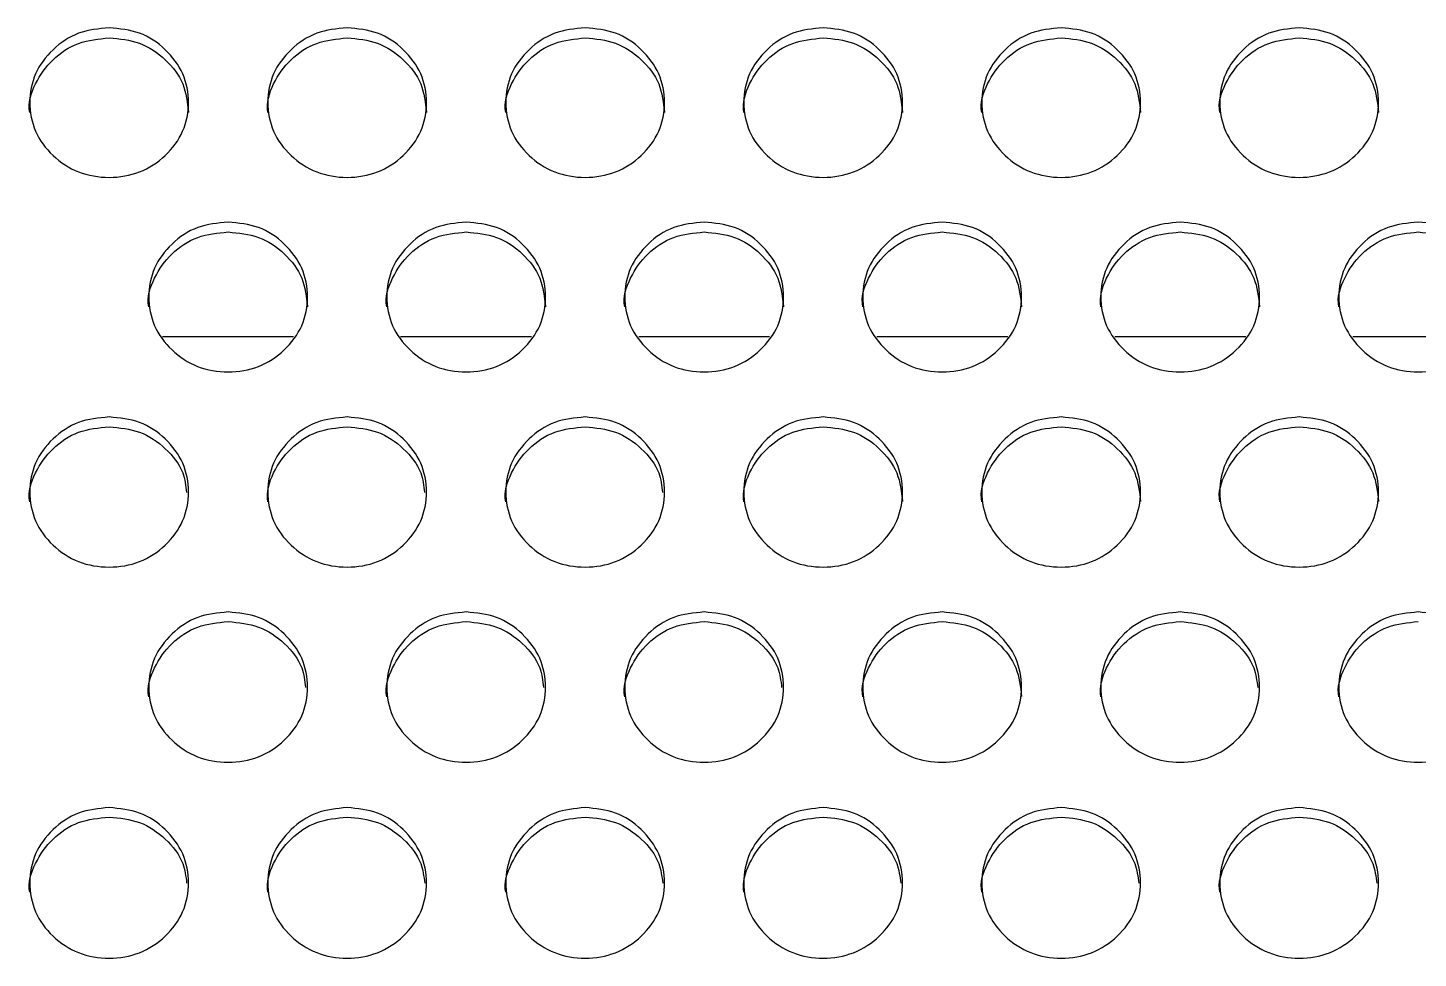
# Model space of a CAD drawing. Header units: millimetres. Extents: x 0.6 to 29.2, y 0.5 to 20.5.
# Drawn here: x 22.9473 to 23.4147, y 11.7377 to 12.0504 of the extents above; entities that cross this region are included whole.
import ezdxf

# ---------------------------------------------------------------- set-up
doc = ezdxf.new("R2010")
doc.units = ezdxf.units.MM

msp = doc.modelspace()

# ---------------------------------------------------------------- linework, layer by layer
for p, q in [((23.0367, 11.94654), (22.99267, 11.94654)), ((23.1167, 11.94654), (23.07267, 11.94654)), ((23.1967, 11.94654), (23.15267, 11.94654)), ((23.2767, 11.94654), (23.23267, 11.94654)), ((23.3567, 11.94654), (23.31267, 11.94654)), ((23.4367, 11.94654), (23.39267, 11.94654))]:
    msp.add_line(p, q)
for points, knots in [([(22.97468, 12.05041), (22.97819, 12.05008), (22.98521, 12.04941), (22.99397, 12.04343), (23.00011, 12.03523), (23.00197, 12.02529), (23.00011, 12.01538), (22.99398, 12.00711), (22.98522, 12.00133), (22.97468, 11.99957), (22.96415, 12.00133), (22.95538, 12.00711), (22.94926, 12.01537), (22.9474, 12.0253), (22.94926, 12.03523), (22.95538, 12.04343), (22.96415, 12.04939), (22.97117, 12.05007), (22.97468, 12.05041)], [0, 0, 0, 0, 0.062436, 0.124973, 0.18753, 0.24998, 0.312539, 0.374984, 0.437549, 0.499993, 0.562544, 0.624997, 0.687552, 0.750004, 0.812562, 0.87501, 0.937471, 1, 1, 1, 1]), ([(23.05468, 12.05041), (23.05819, 12.05008), (23.06521, 12.04941), (23.07397, 12.04343), (23.08011, 12.03523), (23.08197, 12.02529), (23.08011, 12.01538), (23.07398, 12.00711), (23.06522, 12.00133), (23.05468, 11.99957), (23.04415, 12.00133), (23.03538, 12.00711), (23.02926, 12.01537), (23.0274, 12.0253), (23.02926, 12.03523), (23.03539, 12.04343), (23.04415, 12.04939), (23.05117, 12.05007), (23.05468, 12.05041)], [0, 0, 0, 0, 0.062438, 0.124974, 0.18753, 0.249981, 0.312541, 0.374985, 0.437549, 0.499994, 0.562545, 0.624998, 0.687554, 0.750005, 0.812564, 0.875012, 0.937473, 1, 1, 1, 1]), ([(23.13468, 12.05041), (23.13819, 12.05008), (23.14521, 12.04941), (23.15397, 12.04343), (23.16011, 12.03523), (23.16197, 12.02529), (23.16011, 12.01538), (23.15398, 12.00711), (23.14522, 12.00133), (23.13468, 11.99957), (23.12415, 12.00133), (23.11538, 12.00711), (23.10926, 12.01537), (23.1074, 12.0253), (23.10926, 12.03523), (23.11538, 12.04343), (23.12415, 12.04939), (23.13117, 12.05007), (23.13468, 12.05041)], [0, 0, 0, 0, 0.0624359, 0.124973, 0.1875298, 0.2499801, 0.3125396, 0.3749845, 0.4375489, 0.4999908, 0.5625441, 0.6249972, 0.6875516, 0.7500035, 0.8125623, 0.8750097, 0.9374707, 1, 1, 1, 1]), ([(23.21468, 12.05041), (23.21819, 12.05008), (23.22521, 12.04941), (23.23397, 12.04343), (23.24011, 12.03523), (23.24197, 12.02529), (23.24011, 12.01538), (23.23398, 12.00711), (23.22522, 12.00133), (23.21468, 11.99957), (23.20415, 12.00133), (23.19538, 12.00711), (23.18926, 12.01537), (23.1874, 12.0253), (23.18926, 12.03523), (23.19539, 12.04343), (23.20415, 12.04939), (23.21117, 12.05007), (23.21468, 12.05041)], [0, 0, 0, 0, 0.062436, 0.1249712, 0.1875281, 0.249979, 0.3125389, 0.3749827, 0.4375472, 0.4999915, 0.5625426, 0.6249958, 0.6875516, 0.7500031, 0.812562, 0.8750095, 0.9374706, 1, 1, 1, 1]), ([(23.29468, 12.05041), (23.29819, 12.05008), (23.30521, 12.04941), (23.31397, 12.04343), (23.32011, 12.03523), (23.32197, 12.02529), (23.32011, 12.01538), (23.31398, 12.00711), (23.30522, 12.00133), (23.29468, 11.99957), (23.28415, 12.00133), (23.27538, 12.00711), (23.26926, 12.01537), (23.2674, 12.0253), (23.26926, 12.03523), (23.27538, 12.04343), (23.28415, 12.04939), (23.29117, 12.05007), (23.29468, 12.05041)], [0, 0, 0, 0, 0.062436, 0.124973, 0.18753, 0.249981, 0.312541, 0.374986, 0.437548, 0.499992, 0.562546, 0.624997, 0.687553, 0.750005, 0.812564, 0.87501, 0.937473, 1, 1, 1, 1]), ([(23.37468, 12.05041), (23.37819, 12.05008), (23.38521, 12.04941), (23.39397, 12.04343), (23.40011, 12.03523), (23.40197, 12.02529), (23.40011, 12.01538), (23.39398, 12.00711), (23.38522, 12.00133), (23.37468, 11.99957), (23.36415, 12.00133), (23.35538, 12.00711), (23.34926, 12.01537), (23.3474, 12.0253), (23.34926, 12.03523), (23.35538, 12.04343), (23.36415, 12.04939), (23.37117, 12.05007), (23.37468, 12.05041)], [0, 0, 0, 0, 0.062436, 0.124971, 0.187529, 0.24998, 0.31254, 0.374983, 0.437548, 0.499992, 0.562543, 0.624996, 0.687552, 0.750003, 0.812562, 0.87501, 0.937471, 1, 1, 1, 1]), ([(22.94802, 12.02192), (22.94802, 12.02192), (22.94734, 12.02513), (22.94957, 12.03191), (22.9553, 12.04004), (22.96417, 12.04601), (22.97118, 12.04669), (22.97468, 12.04703)], [0, 0, 0, 0, 0.000444, 0.250485, 0.500131, 0.749904, 1, 1, 1, 1]), ([(22.97468, 12.04703), (22.97819, 12.0467), (22.98522, 12.04603), (22.99393, 12.04006), (23.00027, 12.03187), (23.00099, 12.02526), (23.00135, 12.02196)], [0, 0, 0, 0, 0.2499567, 0.5002647, 0.7505852, 1, 1, 1, 1]), ([(23.02802, 12.02192), (23.02802, 12.02192), (23.02742, 12.02515), (23.02954, 12.0319), (23.03531, 12.04004), (23.04417, 12.04601), (23.05118, 12.04669), (23.05468, 12.04703)], [0, 0, 0, 0, 0.000442, 0.250487, 0.500135, 0.74991, 1, 1, 1, 1]), ([(23.05468, 12.04703), (23.05819, 12.0467), (23.06522, 12.04603), (23.07393, 12.04006), (23.08027, 12.03187), (23.08099, 12.02526), (23.08135, 12.02196)], [0, 0, 0, 0, 0.249965, 0.500265, 0.750584, 1, 1, 1, 1]), ([(23.10802, 12.02192), (23.10802, 12.02192), (23.10734, 12.02513), (23.10957, 12.03191), (23.1153, 12.04004), (23.12417, 12.04601), (23.13118, 12.04669), (23.13468, 12.04703)], [0, 0, 0, 0, 0.000444, 0.250485, 0.500131, 0.749904, 1, 1, 1, 1]), ([(23.13468, 12.04703), (23.13819, 12.0467), (23.14522, 12.04603), (23.15393, 12.04006), (23.16027, 12.03187), (23.16099, 12.02526), (23.16135, 12.02196)], [0, 0, 0, 0, 0.2499567, 0.5002647, 0.7505852, 1, 1, 1, 1]), ([(23.18802, 12.02192), (23.18802, 12.02192), (23.18742, 12.02515), (23.18954, 12.0319), (23.19531, 12.04004), (23.20417, 12.04601), (23.21118, 12.04669), (23.21468, 12.04703)], [0, 0, 0, 0, 0.000442, 0.250484, 0.50013, 0.749903, 1, 1, 1, 1]), ([(23.21468, 12.04703), (23.21819, 12.0467), (23.22522, 12.04603), (23.23393, 12.04006), (23.24027, 12.03187), (23.24099, 12.02526), (23.24135, 12.02196)], [0, 0, 0, 0, 0.2499582, 0.5002599, 0.7505819, 1, 1, 1, 1]), ([(23.26802, 12.02192), (23.26802, 12.02192), (23.26734, 12.02513), (23.26957, 12.03191), (23.2753, 12.04004), (23.28417, 12.04601), (23.29118, 12.04669), (23.29468, 12.04703)], [0, 0, 0, 0, 0.000444, 0.250489, 0.50013, 0.749912, 1, 1, 1, 1]), ([(23.29468, 12.04703), (23.29819, 12.0467), (23.30522, 12.04603), (23.31393, 12.04006), (23.32027, 12.03187), (23.32099, 12.02526), (23.32135, 12.02196)], [0, 0, 0, 0, 0.2499567, 0.5002647, 0.7505852, 1, 1, 1, 1]), ([(23.34802, 12.02192), (23.34802, 12.02192), (23.34734, 12.02513), (23.34957, 12.03191), (23.3553, 12.04004), (23.36417, 12.04601), (23.37118, 12.04669), (23.37468, 12.04703)], [0, 0, 0, 0, 0.000444, 0.250485, 0.500131, 0.749904, 1, 1, 1, 1]), ([(23.37468, 12.04703), (23.37819, 12.0467), (23.38522, 12.04603), (23.39393, 12.04006), (23.40027, 12.03187), (23.40099, 12.02526), (23.40135, 12.02196)], [0, 0, 0, 0, 0.2499573, 0.5002581, 0.7505846, 1, 1, 1, 1]), ([(23.01468, 11.98512), (23.01819, 11.98478), (23.02521, 11.98411), (23.03397, 11.97812), (23.04011, 11.96991), (23.04197, 11.95995), (23.04011, 11.95002), (23.03398, 11.94174), (23.02522, 11.93595), (23.01468, 11.93419), (23.00415, 11.93595), (22.99538, 11.94174), (22.98926, 11.95002), (22.9874, 11.95996), (22.98926, 11.96991), (22.99538, 11.97812), (23.00415, 11.98409), (23.01117, 11.98478), (23.01468, 11.98512)], [0, 0, 0, 0, 0.062436, 0.124973, 0.18753, 0.249981, 0.31254, 0.374985, 0.437547, 0.499992, 0.562545, 0.624997, 0.687552, 0.750004, 0.812564, 0.87501, 0.937473, 1, 1, 1, 1]), ([(23.09468, 11.98512), (23.09819, 11.98478), (23.10521, 11.98411), (23.11397, 11.97812), (23.12011, 11.96991), (23.12197, 11.95995), (23.12011, 11.95002), (23.11398, 11.94174), (23.10522, 11.93595), (23.09468, 11.93419), (23.08415, 11.93595), (23.07538, 11.94174), (23.06926, 11.95002), (23.0674, 11.95996), (23.06926, 11.96991), (23.07539, 11.97812), (23.08415, 11.98409), (23.09117, 11.98478), (23.09468, 11.98512)], [0, 0, 0, 0, 0.062436, 0.124971, 0.187528, 0.249979, 0.312538, 0.374982, 0.437547, 0.499991, 0.562542, 0.624995, 0.687551, 0.750003, 0.812562, 0.875009, 0.937471, 1, 1, 1, 1]), ([(23.17468, 11.98512), (23.17819, 11.98478), (23.18521, 11.98411), (23.19397, 11.97812), (23.20011, 11.96991), (23.20197, 11.95995), (23.20011, 11.95002), (23.19398, 11.94174), (23.18522, 11.93595), (23.17468, 11.93419), (23.16415, 11.93595), (23.15538, 11.94174), (23.14926, 11.95002), (23.1474, 11.95996), (23.14926, 11.96991), (23.15539, 11.97812), (23.16415, 11.98409), (23.17117, 11.98478), (23.17468, 11.98512)], [0, 0, 0, 0, 0.062438, 0.124973, 0.187531, 0.249981, 0.31254, 0.374984, 0.437548, 0.499993, 0.562546, 0.624997, 0.687553, 0.750005, 0.812565, 0.875012, 0.937473, 1, 1, 1, 1]), ([(23.25468, 11.98512), (23.25819, 11.98478), (23.26521, 11.98411), (23.27397, 11.97812), (23.28011, 11.96991), (23.28197, 11.95995), (23.28011, 11.95002), (23.27398, 11.94174), (23.26522, 11.93595), (23.25468, 11.93419), (23.24415, 11.93595), (23.23538, 11.94174), (23.22926, 11.95002), (23.2274, 11.95996), (23.22926, 11.96991), (23.23538, 11.97812), (23.24415, 11.98409), (23.25117, 11.98478), (23.25468, 11.98512)], [0, 0, 0, 0, 0.062436, 0.124973, 0.18753, 0.24998, 0.312539, 0.374984, 0.437548, 0.499993, 0.562543, 0.624997, 0.687551, 0.750003, 0.812562, 0.875009, 0.937471, 1, 1, 1, 1]), ([(23.33468, 11.98512), (23.33819, 11.98478), (23.34521, 11.98411), (23.35397, 11.97812), (23.36011, 11.96991), (23.36197, 11.95995), (23.36011, 11.95002), (23.35398, 11.94174), (23.34522, 11.93595), (23.33468, 11.93419), (23.32415, 11.93595), (23.31538, 11.94174), (23.30926, 11.95002), (23.3074, 11.95996), (23.30926, 11.96991), (23.31539, 11.97812), (23.32415, 11.98409), (23.33117, 11.98478), (23.33468, 11.98512)], [0, 0, 0, 0, 0.0624385, 0.1249735, 0.1875308, 0.2499813, 0.3125408, 0.3749847, 0.4375489, 0.4999933, 0.5625442, 0.6249978, 0.6875535, 0.7500053, 0.8125645, 0.8750114, 0.937473, 1, 1, 1, 1]), ([(23.41468, 11.98512), (23.41819, 11.98478), (23.42521, 11.98411), (23.43397, 11.97812), (23.44011, 11.96991), (23.44197, 11.95995), (23.44011, 11.95002), (23.43398, 11.94174), (23.42522, 11.93595), (23.41468, 11.93419), (23.40415, 11.93595), (23.39538, 11.94174), (23.38926, 11.95002), (23.3874, 11.95996), (23.38926, 11.96991), (23.39538, 11.97812), (23.40415, 11.98409), (23.41117, 11.98478), (23.41468, 11.98512)], [0, 0, 0, 0, 0.062436, 0.124973, 0.18753, 0.249981, 0.31254, 0.374985, 0.437547, 0.499992, 0.562545, 0.624996, 0.687552, 0.750004, 0.812564, 0.875009, 0.937471, 1, 1, 1, 1]), ([(22.98802, 11.95662), (22.98802, 11.95663), (22.98735, 11.95986), (22.98957, 11.96663), (22.9953, 11.97479), (23.00417, 11.98077), (23.01118, 11.98145), (23.01468, 11.98179)], [0, 0, 0, 0, 0.000447, 0.250489, 0.500128, 0.749912, 1, 1, 1, 1]), ([(23.01468, 11.98179), (23.01819, 11.98145), (23.02522, 11.98078), (23.03393, 11.9748), (23.04027, 11.96659), (23.04099, 11.95997), (23.04135, 11.95667)], [0, 0, 0, 0, 0.249957, 0.500263, 0.750582, 1, 1, 1, 1]), ([(23.06802, 11.95662), (23.06802, 11.95663), (23.06735, 11.95986), (23.06957, 11.96663), (23.0753, 11.97479), (23.08417, 11.98077), (23.09118, 11.98145), (23.09468, 11.98179)], [0, 0, 0, 0, 0.000447, 0.250486, 0.500129, 0.749904, 1, 1, 1, 1]), ([(23.09468, 11.98179), (23.09819, 11.98145), (23.10522, 11.98078), (23.11393, 11.9748), (23.12027, 11.96659), (23.12099, 11.95997), (23.12135, 11.95667)], [0, 0, 0, 0, 0.249958, 0.500258, 0.750579, 1, 1, 1, 1]), ([(23.14802, 11.95662), (23.14802, 11.95663), (23.14735, 11.95986), (23.14957, 11.96663), (23.1553, 11.97479), (23.16417, 11.98077), (23.17118, 11.98145), (23.17468, 11.98179)], [0, 0, 0, 0, 0.0004468, 0.2504893, 0.5001346, 0.7499113, 1, 1, 1, 1]), ([(23.17468, 11.98179), (23.17819, 11.98145), (23.18522, 11.98078), (23.19393, 11.9748), (23.20027, 11.96659), (23.20099, 11.95997), (23.20135, 11.95667)], [0, 0, 0, 0, 0.2499651, 0.5002628, 0.7505813, 1, 1, 1, 1]), ([(23.22802, 11.95662), (23.22802, 11.95663), (23.22735, 11.95986), (23.22957, 11.96663), (23.2353, 11.97479), (23.24417, 11.98077), (23.25118, 11.98145), (23.25468, 11.98179)], [0, 0, 0, 0, 0.000447, 0.250486, 0.500129, 0.749904, 1, 1, 1, 1]), ([(23.25468, 11.98179), (23.25819, 11.98145), (23.26522, 11.98078), (23.27393, 11.9748), (23.28027, 11.96659), (23.28099, 11.95997), (23.28135, 11.95667)], [0, 0, 0, 0, 0.249957, 0.500263, 0.750582, 1, 1, 1, 1]), ([(23.30802, 11.95662), (23.30802, 11.95663), (23.30742, 11.95987), (23.30953, 11.96662), (23.31531, 11.97479), (23.32417, 11.98077), (23.33118, 11.98145), (23.33468, 11.98179)], [0, 0, 0, 0, 0.0004451, 0.2504866, 0.5001328, 0.7499104, 1, 1, 1, 1]), ([(23.33468, 11.98179), (23.33819, 11.98145), (23.34522, 11.98078), (23.35393, 11.9748), (23.36027, 11.96659), (23.36099, 11.95997), (23.36135, 11.95667)], [0, 0, 0, 0, 0.2499651, 0.5002628, 0.7505813, 1, 1, 1, 1]), ([(23.38802, 11.95662), (23.38802, 11.95663), (23.38735, 11.95986), (23.38957, 11.96663), (23.3953, 11.97479), (23.40417, 11.98077), (23.41118, 11.98145), (23.41468, 11.98179)], [0, 0, 0, 0, 0.000447, 0.250488, 0.500127, 0.749903, 1, 1, 1, 1]), ([(23.41468, 11.98179), (23.41819, 11.98145), (23.42522, 11.98078), (23.43393, 11.9748), (23.44027, 11.96659), (23.44099, 11.95997), (23.44135, 11.95667)], [0, 0, 0, 0, 0.249957, 0.500263, 0.750582, 1, 1, 1, 1]), ([(22.97468, 11.91961), (22.97819, 11.91927), (22.98521, 11.9186), (22.99397, 11.9126), (23.00011, 11.90437), (23.00197, 11.8944), (23.00011, 11.88444), (22.99398, 11.87615), (22.98522, 11.87035), (22.97468, 11.86858), (22.96415, 11.87035), (22.95538, 11.87615), (22.94926, 11.88444), (22.9474, 11.8944), (22.94926, 11.90437), (22.95538, 11.9126), (22.96415, 11.91858), (22.97117, 11.91927), (22.97468, 11.91961)], [0, 0, 0, 0, 0.062436, 0.124973, 0.187531, 0.24998, 0.312539, 0.374985, 0.437549, 0.499993, 0.562543, 0.624996, 0.687553, 0.750004, 0.812563, 0.875009, 0.937471, 1, 1, 1, 1]), ([(23.05468, 11.91961), (23.05819, 11.91927), (23.06521, 11.9186), (23.07397, 11.9126), (23.08011, 11.90437), (23.08197, 11.8944), (23.08011, 11.88444), (23.07398, 11.87615), (23.06522, 11.87035), (23.05468, 11.86858), (23.04415, 11.87035), (23.03538, 11.87615), (23.02926, 11.88444), (23.0274, 11.8944), (23.02926, 11.90437), (23.03539, 11.9126), (23.04415, 11.91858), (23.05117, 11.91927), (23.05468, 11.91961)], [0, 0, 0, 0, 0.062438, 0.124974, 0.187531, 0.249981, 0.312541, 0.374986, 0.43755, 0.499994, 0.562545, 0.624998, 0.687555, 0.750006, 0.812565, 0.875011, 0.937473, 1, 1, 1, 1]), ([(23.13468, 11.91961), (23.13819, 11.91927), (23.14521, 11.9186), (23.15397, 11.9126), (23.16011, 11.90437), (23.16197, 11.8944), (23.16011, 11.88444), (23.15398, 11.87615), (23.14522, 11.87035), (23.13468, 11.86858), (23.12415, 11.87035), (23.11538, 11.87615), (23.10926, 11.88444), (23.1074, 11.8944), (23.10926, 11.90437), (23.11538, 11.9126), (23.12415, 11.91858), (23.13117, 11.91927), (23.13468, 11.91961)], [0, 0, 0, 0, 0.062436, 0.124973, 0.187531, 0.24998, 0.312539, 0.374985, 0.437549, 0.499991, 0.562544, 0.624997, 0.687552, 0.750004, 0.812563, 0.875009, 0.937471, 1, 1, 1, 1]), ([(23.21468, 11.91961), (23.21819, 11.91927), (23.22521, 11.9186), (23.23397, 11.9126), (23.24011, 11.90437), (23.24197, 11.8944), (23.24011, 11.88444), (23.23398, 11.87615), (23.22522, 11.87035), (23.21468, 11.86858), (23.20415, 11.87035), (23.19538, 11.87615), (23.18926, 11.88444), (23.1874, 11.8944), (23.18926, 11.90437), (23.19539, 11.9126), (23.20415, 11.91858), (23.21117, 11.91927), (23.21468, 11.91961)], [0, 0, 0, 0, 0.062436, 0.124971, 0.187529, 0.249979, 0.312539, 0.374983, 0.437547, 0.499991, 0.562542, 0.624995, 0.687552, 0.750004, 0.812562, 0.875009, 0.937471, 1, 1, 1, 1]), ([(23.29468, 11.91961), (23.29819, 11.91927), (23.30521, 11.9186), (23.31397, 11.9126), (23.32011, 11.90437), (23.32197, 11.8944), (23.32011, 11.88444), (23.31398, 11.87615), (23.30522, 11.87035), (23.29468, 11.86858), (23.28415, 11.87035), (23.27538, 11.87615), (23.26926, 11.88444), (23.2674, 11.8944), (23.26926, 11.90437), (23.27538, 11.9126), (23.28415, 11.91858), (23.29117, 11.91927), (23.29468, 11.91961)], [0, 0, 0, 0, 0.062436, 0.124973, 0.187531, 0.249981, 0.31254, 0.374986, 0.437548, 0.499992, 0.562546, 0.624997, 0.687553, 0.750005, 0.812564, 0.875009, 0.937473, 1, 1, 1, 1]), ([(23.37468, 11.91961), (23.37819, 11.91927), (23.38521, 11.9186), (23.39397, 11.9126), (23.40011, 11.90437), (23.40197, 11.8944), (23.40011, 11.88444), (23.39398, 11.87615), (23.38522, 11.87035), (23.37468, 11.86858), (23.36415, 11.87035), (23.35538, 11.87615), (23.34926, 11.88444), (23.3474, 11.8944), (23.34926, 11.90437), (23.35538, 11.9126), (23.36415, 11.91858), (23.37117, 11.91927), (23.37468, 11.91961)], [0, 0, 0, 0, 0.062436, 0.124971, 0.18753, 0.24998, 0.312539, 0.374984, 0.437548, 0.499992, 0.562543, 0.624996, 0.687552, 0.750004, 0.812562, 0.875009, 0.937471, 1, 1, 1, 1]), ([(22.94802, 11.89112), (22.94802, 11.89112), (22.94735, 11.89435), (22.94957, 11.90114), (22.9553, 11.90931), (22.96417, 11.9153), (22.97118, 11.91599), (22.97468, 11.91633)], [0, 0, 0, 0, 0.000447, 0.250489, 0.500134, 0.749903, 1, 1, 1, 1]), ([(22.97468, 11.91633), (22.9782, 11.91599), (22.98524, 11.91533), (22.99388, 11.90931), (22.99975, 11.90204), (23.00044, 11.89651), (23.00071, 11.89428)], [0, 0, 0, 0, 0.271939, 0.54426, 0.816594, 1, 1, 1, 1]), ([(23.02802, 11.89112), (23.02802, 11.89112), (23.02742, 11.89437), (23.02953, 11.90114), (23.03531, 11.90931), (23.04417, 11.9153), (23.05118, 11.91599), (23.05468, 11.91633)], [0, 0, 0, 0, 0.000445, 0.25049, 0.500137, 0.74991, 1, 1, 1, 1]), ([(23.05468, 11.91633), (23.0582, 11.91599), (23.06524, 11.91533), (23.07388, 11.90931), (23.07975, 11.90204), (23.08044, 11.89651), (23.08071, 11.89428)], [0, 0, 0, 0, 0.271948, 0.5442594, 0.8165928, 1, 1, 1, 1]), ([(23.10802, 11.89112), (23.10802, 11.89112), (23.10735, 11.89435), (23.10957, 11.90114), (23.1153, 11.90931), (23.12417, 11.9153), (23.13118, 11.91599), (23.13468, 11.91633)], [0, 0, 0, 0, 0.000447, 0.250489, 0.500134, 0.749903, 1, 1, 1, 1]), ([(23.13468, 11.91633), (23.1382, 11.91599), (23.14524, 11.91533), (23.15388, 11.90931), (23.15975, 11.90204), (23.16044, 11.89651), (23.16071, 11.89428)], [0, 0, 0, 0, 0.271939, 0.54426, 0.816594, 1, 1, 1, 1]), ([(23.18802, 11.89112), (23.18802, 11.89112), (23.18742, 11.89437), (23.18953, 11.90114), (23.19531, 11.90931), (23.20417, 11.9153), (23.21118, 11.91599), (23.21468, 11.91633)], [0, 0, 0, 0, 0.000445, 0.250487, 0.500133, 0.749903, 1, 1, 1, 1]), ([(23.21468, 11.91633), (23.21819, 11.91599), (23.22522, 11.91532), (23.23393, 11.90932), (23.24027, 11.90111), (23.24099, 11.89447), (23.24135, 11.89116)], [0, 0, 0, 0, 0.249957, 0.500258, 0.750579, 1, 1, 1, 1]), ([(23.26802, 11.89112), (23.26802, 11.89112), (23.26735, 11.89435), (23.26957, 11.90114), (23.2753, 11.90931), (23.28417, 11.9153), (23.29118, 11.91599), (23.29468, 11.91633)], [0, 0, 0, 0, 0.000447, 0.250492, 0.500133, 0.749912, 1, 1, 1, 1]), ([(23.29468, 11.91633), (23.29819, 11.91599), (23.30522, 11.91532), (23.31393, 11.90932), (23.32027, 11.90111), (23.32099, 11.89447), (23.32135, 11.89116)], [0, 0, 0, 0, 0.249956, 0.500263, 0.750582, 1, 1, 1, 1]), ([(23.34802, 11.89112), (23.34802, 11.89112), (23.34735, 11.89435), (23.34957, 11.90114), (23.3553, 11.90931), (23.36417, 11.9153), (23.37118, 11.91599), (23.37468, 11.91633)], [0, 0, 0, 0, 0.000447, 0.250489, 0.500134, 0.749903, 1, 1, 1, 1]), ([(23.37468, 11.91633), (23.37819, 11.91599), (23.38522, 11.91532), (23.39393, 11.90932), (23.40027, 11.90111), (23.40099, 11.89447), (23.40135, 11.89116)], [0, 0, 0, 0, 0.249956, 0.500256, 0.750582, 1, 1, 1, 1]), ([(23.01468, 11.85408), (23.01819, 11.85374), (23.02521, 11.85307), (23.03397, 11.84705), (23.04011, 11.83881), (23.04197, 11.82882), (23.04011, 11.81885), (23.03398, 11.81054), (23.02522, 11.80473), (23.01468, 11.80296), (23.00415, 11.80473), (22.99538, 11.81054), (22.98926, 11.81885), (22.9874, 11.82882), (22.98926, 11.83881), (22.99538, 11.84705), (23.00415, 11.85305), (23.01117, 11.85373), (23.01468, 11.85408)], [0, 0, 0, 0, 0.062436, 0.124973, 0.187531, 0.249981, 0.31254, 0.374986, 0.437548, 0.499992, 0.562545, 0.624997, 0.687552, 0.750005, 0.812564, 0.875009, 0.937473, 1, 1, 1, 1]), ([(23.09468, 11.85408), (23.09819, 11.85374), (23.10521, 11.85307), (23.11397, 11.84705), (23.12011, 11.83881), (23.12197, 11.82882), (23.12011, 11.81885), (23.11398, 11.81054), (23.10522, 11.80473), (23.09468, 11.80296), (23.08415, 11.80473), (23.07538, 11.81054), (23.06926, 11.81885), (23.0674, 11.82882), (23.06926, 11.83881), (23.07539, 11.84705), (23.08415, 11.85305), (23.09117, 11.85373), (23.09468, 11.85408)], [0, 0, 0, 0, 0.062436, 0.124971, 0.187529, 0.249979, 0.312539, 0.374983, 0.437547, 0.499991, 0.562542, 0.624995, 0.687551, 0.750003, 0.812562, 0.875009, 0.937471, 1, 1, 1, 1]), ([(23.17468, 11.85408), (23.17819, 11.85374), (23.18521, 11.85307), (23.19397, 11.84705), (23.20011, 11.83881), (23.20197, 11.82882), (23.20011, 11.81885), (23.19398, 11.81054), (23.18522, 11.80473), (23.17468, 11.80296), (23.16415, 11.80473), (23.15538, 11.81054), (23.14926, 11.81885), (23.1474, 11.82882), (23.14926, 11.83881), (23.15539, 11.84705), (23.16415, 11.85305), (23.17117, 11.85373), (23.17468, 11.85408)], [0, 0, 0, 0, 0.062438, 0.124974, 0.187531, 0.249981, 0.312541, 0.374985, 0.437549, 0.499993, 0.562546, 0.624997, 0.687553, 0.750006, 0.812565, 0.875011, 0.937473, 1, 1, 1, 1]), ([(23.25468, 11.85408), (23.25819, 11.85374), (23.26521, 11.85307), (23.27397, 11.84705), (23.28011, 11.83881), (23.28197, 11.82882), (23.28011, 11.81885), (23.27398, 11.81054), (23.26522, 11.80473), (23.25468, 11.80296), (23.24415, 11.80473), (23.23538, 11.81054), (23.22926, 11.81885), (23.2274, 11.82882), (23.22926, 11.83881), (23.23538, 11.84705), (23.24415, 11.85305), (23.25117, 11.85373), (23.25468, 11.85408)], [0, 0, 0, 0, 0.062436, 0.124973, 0.18753, 0.24998, 0.312539, 0.374985, 0.437549, 0.499993, 0.562544, 0.624997, 0.687551, 0.750004, 0.812563, 0.875009, 0.937471, 1, 1, 1, 1]), ([(23.33468, 11.85408), (23.33819, 11.85374), (23.34521, 11.85307), (23.35397, 11.84705), (23.36011, 11.83881), (23.36197, 11.82882), (23.36011, 11.81885), (23.35398, 11.81054), (23.34522, 11.80473), (23.33468, 11.80296), (23.32415, 11.80473), (23.31538, 11.81054), (23.30926, 11.81885), (23.3074, 11.82882), (23.30926, 11.83881), (23.31539, 11.84705), (23.32415, 11.85305), (23.33117, 11.85373), (23.33468, 11.85408)], [0, 0, 0, 0, 0.062438, 0.124974, 0.187531, 0.249981, 0.312541, 0.374985, 0.43755, 0.499994, 0.562545, 0.624998, 0.687554, 0.750006, 0.812565, 0.875011, 0.937473, 1, 1, 1, 1]), ([(23.41468, 11.85408), (23.41819, 11.85374), (23.42521, 11.85307), (23.43397, 11.84705), (23.44011, 11.83881), (23.44197, 11.82882), (23.44011, 11.81885), (23.43398, 11.81054), (23.42522, 11.80473), (23.41468, 11.80296), (23.40415, 11.80473), (23.39538, 11.81054), (23.38926, 11.81885), (23.3874, 11.82882), (23.38926, 11.83881), (23.39538, 11.84705), (23.40415, 11.85305), (23.41117, 11.85373), (23.41468, 11.85408)], [0, 0, 0, 0, 0.062436, 0.124973, 0.18753, 0.249981, 0.31254, 0.374986, 0.437548, 0.499992, 0.562545, 0.624996, 0.687552, 0.750005, 0.812564, 0.875009, 0.937471, 1, 1, 1, 1]), ([(22.98802, 11.82559), (22.98802, 11.82559), (22.98735, 11.82884), (22.98957, 11.83563), (22.9953, 11.84382), (23.00417, 11.84982), (23.01118, 11.8505), (23.01468, 11.85084)], [0, 0, 0, 0, 0.000445, 0.250486, 0.500129, 0.749911, 1, 1, 1, 1]), ([(23.01468, 11.85084), (23.0182, 11.85051), (23.02524, 11.84984), (23.03388, 11.84381), (23.03976, 11.83652), (23.04045, 11.83096), (23.04073, 11.82871)], [0, 0, 0, 0, 0.271538, 0.543458, 0.815395, 1, 1, 1, 1]), ([(23.06802, 11.82559), (23.06802, 11.82559), (23.06735, 11.82884), (23.06957, 11.83563), (23.0753, 11.84382), (23.08417, 11.84982), (23.09118, 11.8505), (23.09468, 11.85084)], [0, 0, 0, 0, 0.000445, 0.250483, 0.50013, 0.749903, 1, 1, 1, 1]), ([(23.09468, 11.85084), (23.0982, 11.85051), (23.10524, 11.84984), (23.11388, 11.84381), (23.11976, 11.83652), (23.12045, 11.83096), (23.12073, 11.82871)], [0, 0, 0, 0, 0.27154, 0.5434528, 0.8153917, 1, 1, 1, 1]), ([(23.14802, 11.82559), (23.14802, 11.82559), (23.14735, 11.82884), (23.14957, 11.83563), (23.1553, 11.84382), (23.16417, 11.84982), (23.17118, 11.8505), (23.17468, 11.85084)], [0, 0, 0, 0, 0.000445, 0.250487, 0.500135, 0.749911, 1, 1, 1, 1]), ([(23.17468, 11.85084), (23.1782, 11.85051), (23.18524, 11.84984), (23.19388, 11.84381), (23.19976, 11.83652), (23.20045, 11.83096), (23.20073, 11.82871)], [0, 0, 0, 0, 0.271548, 0.543459, 0.815395, 1, 1, 1, 1]), ([(23.22802, 11.82559), (23.22802, 11.82559), (23.22735, 11.82884), (23.22957, 11.83563), (23.2353, 11.84382), (23.24417, 11.84982), (23.25118, 11.8505), (23.25468, 11.85084)], [0, 0, 0, 0, 0.000445, 0.250483, 0.50013, 0.749903, 1, 1, 1, 1]), ([(23.25468, 11.85084), (23.25819, 11.85051), (23.26522, 11.84984), (23.27393, 11.84383), (23.28027, 11.8356), (23.28099, 11.82895), (23.28135, 11.82563)], [0, 0, 0, 0, 0.249956, 0.500262, 0.750585, 1, 1, 1, 1]), ([(23.30802, 11.82559), (23.30802, 11.82559), (23.30742, 11.82885), (23.30953, 11.83562), (23.31531, 11.84382), (23.32417, 11.84982), (23.33118, 11.8505), (23.33468, 11.85084)], [0, 0, 0, 0, 0.000444, 0.250484, 0.500134, 0.74991, 1, 1, 1, 1]), ([(23.33468, 11.85084), (23.3382, 11.85051), (23.34524, 11.84984), (23.35388, 11.84381), (23.35976, 11.83652), (23.36045, 11.83096), (23.36073, 11.82871)], [0, 0, 0, 0, 0.271548, 0.543459, 0.815395, 1, 1, 1, 1]), ([(23.38802, 11.82559), (23.38802, 11.82559), (23.38735, 11.82884), (23.38957, 11.83563), (23.3953, 11.84382), (23.40417, 11.84982), (23.41118, 11.8505), (23.41468, 11.85084)], [0, 0, 0, 0, 0.000445, 0.250486, 0.500128, 0.749902, 1, 1, 1, 1]), ([(22.97468, 11.78833), (22.97819, 11.78799), (22.98521, 11.78732), (22.99397, 11.7813), (23.00011, 11.77304), (23.00197, 11.76303), (23.00011, 11.75304), (22.99398, 11.74472), (22.98522, 11.73889), (22.97468, 11.73713), (22.96415, 11.7389), (22.95538, 11.74472), (22.94926, 11.75304), (22.9474, 11.76303), (22.94926, 11.77303), (22.95538, 11.78129), (22.96415, 11.7873), (22.97117, 11.78799), (22.97468, 11.78833)], [0, 0, 0, 0, 0.062436, 0.124973, 0.18753, 0.24998, 0.31254, 0.374984, 0.437549, 0.499993, 0.562544, 0.624997, 0.687553, 0.750004, 0.812562, 0.875009, 0.937471, 1, 1, 1, 1]), ([(23.05468, 11.78833), (23.05819, 11.78799), (23.06521, 11.78732), (23.07397, 11.7813), (23.08011, 11.77304), (23.08197, 11.76303), (23.08011, 11.75304), (23.07398, 11.74472), (23.06522, 11.73889), (23.05468, 11.73713), (23.04415, 11.7389), (23.03538, 11.74472), (23.02926, 11.75304), (23.0274, 11.76303), (23.02926, 11.77303), (23.03539, 11.78129), (23.04415, 11.7873), (23.05117, 11.78799), (23.05468, 11.78833)], [0, 0, 0, 0, 0.0624384, 0.1249734, 0.1875305, 0.2499813, 0.3125418, 0.3749852, 0.4375498, 0.4999941, 0.5625451, 0.6249987, 0.6875548, 0.7500061, 0.8125641, 0.8750112, 0.937473, 1, 1, 1, 1]), ([(23.13468, 11.78833), (23.13819, 11.78799), (23.14521, 11.78732), (23.15397, 11.7813), (23.16011, 11.77304), (23.16197, 11.76303), (23.16011, 11.75304), (23.15398, 11.74472), (23.14522, 11.73889), (23.13468, 11.73713), (23.12415, 11.7389), (23.11538, 11.74472), (23.10926, 11.75304), (23.1074, 11.76303), (23.10926, 11.77303), (23.11538, 11.78129), (23.12415, 11.7873), (23.13117, 11.78799), (23.13468, 11.78833)], [0, 0, 0, 0, 0.062436, 0.124973, 0.18753, 0.24998, 0.31254, 0.374985, 0.437549, 0.499991, 0.562544, 0.624998, 0.687552, 0.750004, 0.812562, 0.875009, 0.937471, 1, 1, 1, 1]), ([(23.21468, 11.78833), (23.21819, 11.78799), (23.22521, 11.78732), (23.23397, 11.7813), (23.24011, 11.77304), (23.24197, 11.76303), (23.24011, 11.75304), (23.23398, 11.74472), (23.22522, 11.73889), (23.21468, 11.73713), (23.20415, 11.7389), (23.19538, 11.74472), (23.18926, 11.75304), (23.1874, 11.76303), (23.18926, 11.77303), (23.19539, 11.78129), (23.20415, 11.7873), (23.21117, 11.78799), (23.21468, 11.78833)], [0, 0, 0, 0, 0.062436, 0.1249711, 0.1875282, 0.249979, 0.3125394, 0.3749828, 0.4375474, 0.4999917, 0.5625428, 0.6249963, 0.6875524, 0.7500038, 0.8125618, 0.8750089, 0.9374706, 1, 1, 1, 1]), ([(23.29468, 11.78833), (23.29819, 11.78799), (23.30521, 11.78732), (23.31397, 11.7813), (23.32011, 11.77304), (23.32197, 11.76303), (23.32011, 11.75304), (23.31398, 11.74472), (23.30522, 11.73889), (23.29468, 11.73713), (23.28415, 11.7389), (23.27538, 11.74472), (23.26926, 11.75304), (23.2674, 11.76303), (23.26926, 11.77303), (23.27538, 11.78129), (23.28415, 11.7873), (23.29117, 11.78799), (23.29468, 11.78833)], [0, 0, 0, 0, 0.062436, 0.124973, 0.18753, 0.249981, 0.312541, 0.374986, 0.437548, 0.499993, 0.562546, 0.624997, 0.687554, 0.750005, 0.812564, 0.875009, 0.937473, 1, 1, 1, 1]), ([(23.37468, 11.78833), (23.37819, 11.78799), (23.38521, 11.78732), (23.39397, 11.7813), (23.40011, 11.77304), (23.40197, 11.76303), (23.40011, 11.75304), (23.39398, 11.74472), (23.38522, 11.73889), (23.37468, 11.73713), (23.36415, 11.7389), (23.35538, 11.74472), (23.34926, 11.75304), (23.3474, 11.76303), (23.34926, 11.77303), (23.35538, 11.78129), (23.36415, 11.7873), (23.37117, 11.78799), (23.37468, 11.78833)], [0, 0, 0, 0, 0.062436, 0.124971, 0.187529, 0.24998, 0.31254, 0.374983, 0.437548, 0.499992, 0.562543, 0.624997, 0.687553, 0.750004, 0.812562, 0.875009, 0.937471, 1, 1, 1, 1]), ([(22.94802, 11.75985), (22.94802, 11.75985), (22.94735, 11.76309), (22.94957, 11.76991), (22.9553, 11.77811), (22.96417, 11.78412), (22.97118, 11.7848), (22.97468, 11.78515)], [0, 0, 0, 0, 0.0004453, 0.2504853, 0.5001296, 0.7499038, 1, 1, 1, 1]), ([(22.97468, 11.78515), (22.9782, 11.78481), (22.98524, 11.78414), (22.99388, 11.7781), (22.99977, 11.77078), (23.00046, 11.76519), (23.00074, 11.76292)], [0, 0, 0, 0, 0.271141, 0.542663, 0.8142014, 1, 1, 1, 1]), ([(23.02802, 11.75985), (23.02802, 11.75985), (23.02742, 11.76311), (23.02953, 11.7699), (23.03531, 11.77811), (23.04417, 11.78412), (23.05118, 11.7848), (23.05468, 11.78515)], [0, 0, 0, 0, 0.000444, 0.250486, 0.500133, 0.74991, 1, 1, 1, 1]), ([(23.05468, 11.78515), (23.0582, 11.78481), (23.06524, 11.78414), (23.07388, 11.7781), (23.07976, 11.77078), (23.08046, 11.76519), (23.08074, 11.76292)], [0, 0, 0, 0, 0.27115, 0.542663, 0.8142, 1, 1, 1, 1]), ([(23.10802, 11.75985), (23.10802, 11.75985), (23.10735, 11.76309), (23.10957, 11.76991), (23.1153, 11.77811), (23.12417, 11.78412), (23.13118, 11.7848), (23.13468, 11.78515)], [0, 0, 0, 0, 0.0004453, 0.2504853, 0.5001296, 0.7499038, 1, 1, 1, 1]), ([(23.13468, 11.78515), (23.1382, 11.78481), (23.14524, 11.78414), (23.15388, 11.7781), (23.15976, 11.77078), (23.16046, 11.76519), (23.16074, 11.76292)], [0, 0, 0, 0, 0.271141, 0.542663, 0.8142014, 1, 1, 1, 1]), ([(23.18802, 11.75985), (23.18802, 11.75985), (23.18742, 11.76311), (23.18953, 11.7699), (23.19531, 11.77811), (23.20417, 11.78412), (23.21118, 11.7848), (23.21468, 11.78515)], [0, 0, 0, 0, 0.000444, 0.250484, 0.500129, 0.749903, 1, 1, 1, 1]), ([(23.21468, 11.78515), (23.2182, 11.78481), (23.22524, 11.78414), (23.23388, 11.7781), (23.23976, 11.77078), (23.24046, 11.76519), (23.24074, 11.76292)], [0, 0, 0, 0, 0.2711428, 0.542658, 0.8141983, 1, 1, 1, 1]), ([(23.26802, 11.75985), (23.26802, 11.75985), (23.26735, 11.76309), (23.26957, 11.76991), (23.2753, 11.77811), (23.28417, 11.78412), (23.29118, 11.7848), (23.29468, 11.78515)], [0, 0, 0, 0, 0.0004453, 0.2504883, 0.5001286, 0.7499119, 1, 1, 1, 1]), ([(23.29468, 11.78515), (23.2982, 11.78481), (23.30524, 11.78414), (23.31388, 11.7781), (23.31976, 11.77078), (23.32046, 11.76519), (23.32074, 11.76292)], [0, 0, 0, 0, 0.27114, 0.542662, 0.8142, 1, 1, 1, 1]), ([(23.34802, 11.75985), (23.34802, 11.75985), (23.34735, 11.76309), (23.34957, 11.76991), (23.3553, 11.77811), (23.36417, 11.78412), (23.37118, 11.7848), (23.37468, 11.78515)], [0, 0, 0, 0, 0.0004453, 0.2504853, 0.5001296, 0.7499038, 1, 1, 1, 1]), ([(23.37468, 11.78515), (23.3782, 11.78481), (23.38524, 11.78414), (23.39388, 11.7781), (23.39977, 11.77078), (23.40046, 11.76519), (23.40074, 11.76292)], [0, 0, 0, 0, 0.271142, 0.542656, 0.814201, 1, 1, 1, 1])]:
    msp.add_open_spline(points, degree=3, knots=knots)

doc.saveas('drawing.dxf')
